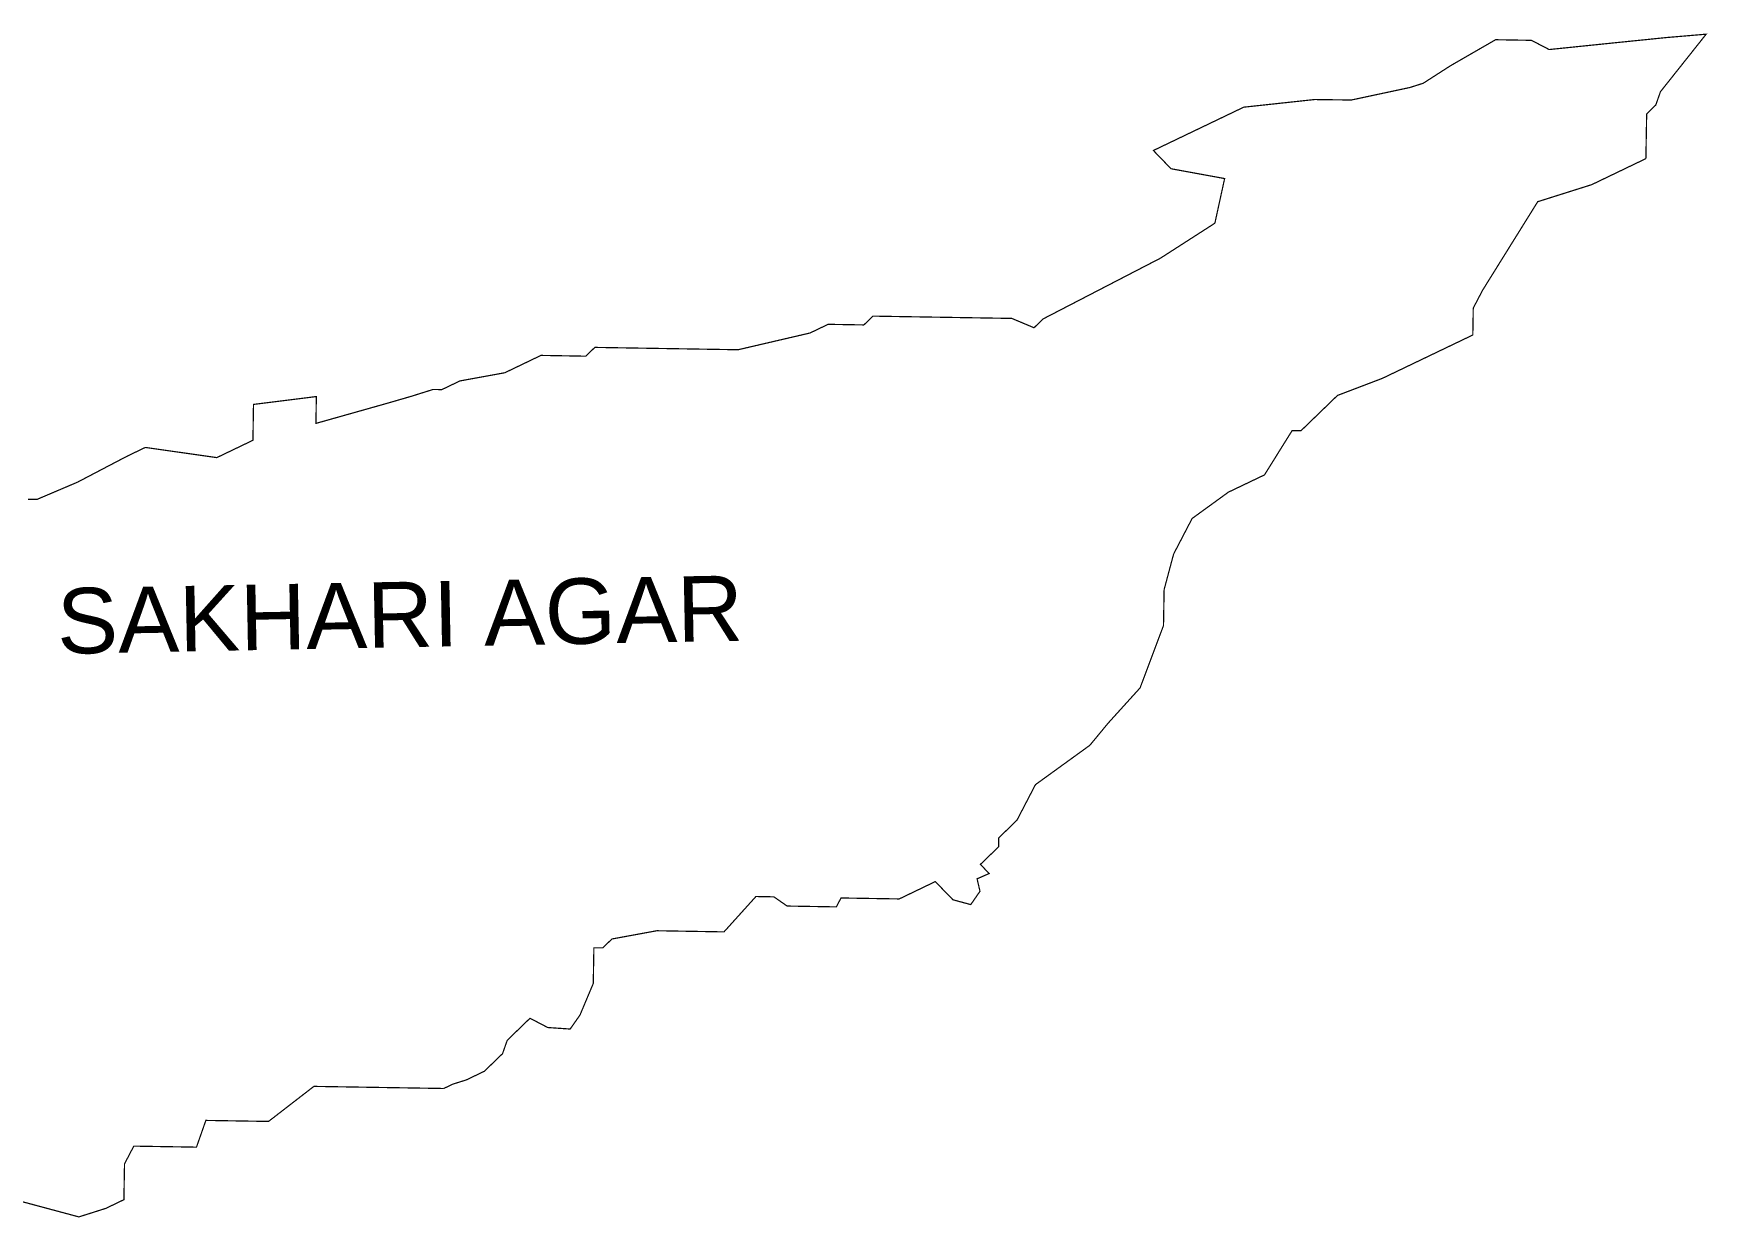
# Model space of a CAD drawing. Header units: metres. Extents: x 309852 to 314492, y 1921265 to 1923397.
# Drawn here: x 311712 to 314492, y 1921431 to 1923397 of the extents above; entities that cross this region are included whole.
import ezdxf

# ---------------------------------------------------------------- set-up
doc = ezdxf.new("R2010")
doc.units = ezdxf.units.M
doc.header["$MEASUREMENT"] = 0
doc.layers.add('VILLAGE NAME', color=250, linetype='Continuous')
doc.styles.get("Standard").update_dxf_attribs({"font": 'arial.ttf'})

msp = doc.modelspace()

# ---------------------------------------------------------------- linework, layer by layer
at = {"color": 6, "const_width": 2}
for points in [[(311703.2, 1922624), (311718, 1922623.7), (311785.5, 1922652.4), (311833.2, 1922677.4), (311868, 1922695.6), (311898, 1922710), (312016.7, 1922693.1), (312076.7, 1922721.9), (312077.6, 1922781.4), (312182, 1922794.5), (312181.3, 1922749.9), (312298.3, 1922782.9), (312340.4, 1922795.1), (312375.6, 1922806.2), (312390.4, 1922806), (312420.4, 1922820.4), (312495, 1922834), (312555, 1922862.8), (312629.4, 1922861.5), (312644.5, 1922876.1), (312882.4, 1922872.2), (313001.9, 1922900), (313031.9, 1922914.4), (313091.3, 1922913.4), (313106.4, 1922928), (313337, 1922924.2), (313373.9, 1922908.7), (313389, 1922923.4), (313584, 1923024.3), (313674.2, 1923082.3), (313690.4, 1923156.4), (313601.4, 1923172.7), (313572.1, 1923203), (313722.1, 1923274.9), (313839.8, 1923287.6), (313900.8, 1923286.8), (313997.8, 1923307.5), (314020.2, 1923314.6), (314065.3, 1923343.6), (314140.4, 1923386.9), (314199.9, 1923385.9), (314229.4, 1923370.6), (314339.3, 1923381.9), (314424.1, 1923390.5), (314490.1, 1923396.1), (314414.2, 1923300.6), (314406.4, 1923278.4), (314391.3, 1923263.8), (314390, 1923189.5), (314300.1, 1923146.3), (314210.4, 1923118), (314118.7, 1922970.8), (314103.3, 1922941.3), (314102.6, 1922896.7), (313952.6, 1922824.8), (313877.8, 1922796.3), (313817.3, 1922737.8), (313802.5, 1922738), (313756.6, 1922664.4), (313696.6, 1922635.7), (313636.4, 1922592), (313605.7, 1922533)], [(313605.7, 1922533), (313600.1, 1922512.1), (313589.9, 1922473.8), (313588.9, 1922414.3), (313550, 1922310.8), (313496.9, 1922252.2), (313466.6, 1922215.5), (313376.2, 1922150.1), (313345.5, 1922091.1), (313315.3, 1922061.8), (313315, 1922046.9), (313284.8, 1922017.7), (313299.4, 1922002.6), (313279.3, 1921993.8), (313284.1, 1921973.1), (313268.8, 1921951), (313239.2, 1921959), (313209.9, 1921989.2), (313150, 1921960.4), (313053.3, 1921962), (313045.6, 1921947.2), (312963.8, 1921948.6), (312941.8, 1921963.9), (312912, 1921964.4), (312859, 1921905.7), (312747.5, 1921907.6), (312672.9, 1921893.9), (312657.8, 1921879.3), (312642.9, 1921879.3), (312641.9, 1921820.1), (312619.8, 1921767.6), (312603.5, 1921744.4), (312566.3, 1921746.9), (312536.8, 1921762.3), (312499, 1921725.7), (312491.2, 1921703.5), (312461, 1921674.3), (312431, 1921659.9), (312408.6, 1921652.9), (312393.6, 1921645.7), (312393.6, 1921645.7), (312393.6, 1921645.7)], [(312393.6, 1921645.7), (312177.9, 1921649.2), (312102.6, 1921591), (311998.5, 1921592.7), (311982.9, 1921548.3), (311878.8, 1921550), (311863.4, 1921520.5), (311862.4, 1921461.1), (311832.5, 1921446.7), (311787.6, 1921432.5), (311669.1, 1921464.3)]]:
    msp.add_lwpolyline(points, dxfattribs=at)

# ---------------------------------------------------------------- texts
at = {"layer": 'VILLAGE NAME', "insert": (311750.1, 1922475.9), "char_height": 108.748, "attachment_point": 1, "rotation": 1.1028}
msp.add_mtext_dynamic_manual_height_columns('{\\fArial|b0|i0|c0|p34;SAKHARI AGAR}', width=1571.314, gutter_width=543.7, heights=[0], dxfattribs=at)

doc.saveas('drawing.dxf')
